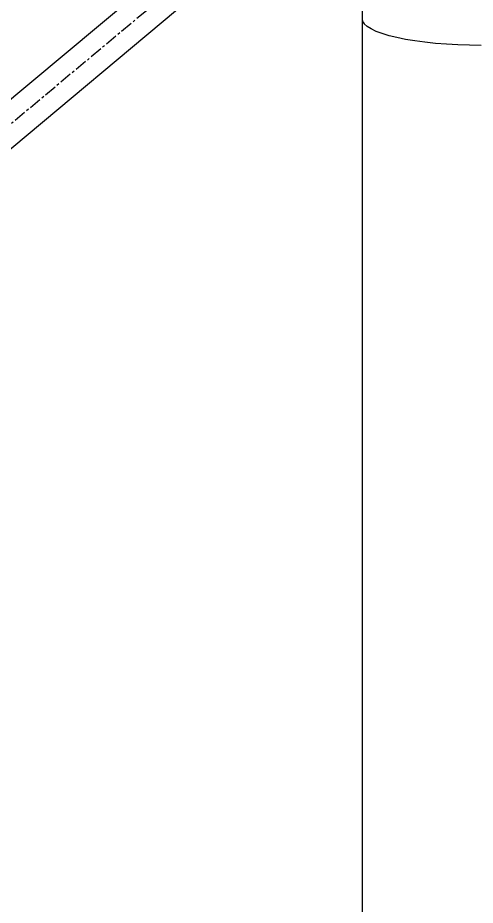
# Model space of a CAD drawing. Header units: millimetres. Extents: x 5143 to 30813, y 232 to 21408.
# Drawn here: x 11543 to 11836, y 3418 to 3986 of the extents above; entities that cross this region are included whole.
import ezdxf

# ---------------------------------------------------------------- set-up
doc = ezdxf.new("R2010")
doc.units = ezdxf.units.MM
doc.header["$LTSCALE"] = 0.25
doc.linetypes.add('CENTER', pattern=[50.8, 31.75, -6.35, 6.35, -6.35])
doc.linetypes.add('XKITLINE00', pattern=[0])

msp = doc.modelspace()

# ---------------------------------------------------------------- linework, layer by layer
at = {"color": 8, "linetype": 'CENTER'}
msp.add_line((11840, 4170.27), (10096.38, 2710.27), dxfattribs=at)
at = {"color": 8, "linetype": 'XKITLINE00'}
for p, q in [((11763.8, 4122.36), (10108.48, 2736.29)), ((11763.8, 4095.57), (11763.8, 3985.69)), ((11763.8, 4090.58), (10139.31, 2730.33)), ((11763.8, 3985.69), (11764.16, 3984.02)), ((11763.8, 3985.69), (11764.16, 3984.02)), ((11763.8, 3985.69), (11763.8, 2783.12)), ((11764.16, 3984.02), (11765.26, 3982.37)), ((11764.16, 3984.02), (11765.26, 3982.37)), ((11767.08, 3980.75), (11765.26, 3982.37)), ((11769.6, 3979.17), (11767.08, 3980.75)), ((11772.79, 3977.66), (11769.6, 3979.17)), ((11776.64, 3976.23), (11772.79, 3977.66)), ((11781.09, 3974.89), (11776.64, 3976.23)), ((11786.11, 3973.65), (11781.09, 3974.89)), ((11791.65, 3972.53), (11786.11, 3973.65)), ((11797.66, 3971.53), (11791.65, 3972.53)), ((11804.07, 3970.68), (11797.66, 3971.53)), ((11810.83, 3969.96), (11804.07, 3970.68)), ((11817.88, 3969.4), (11810.83, 3969.96)), ((11825.13, 3968.99), (11817.88, 3969.4)), ((11832.53, 3968.75), (11825.13, 3968.99)), ((11840, 3968.67), (11832.53, 3968.75))]:
    msp.add_line(p, q, dxfattribs=at)

doc.saveas('drawing.dxf')
